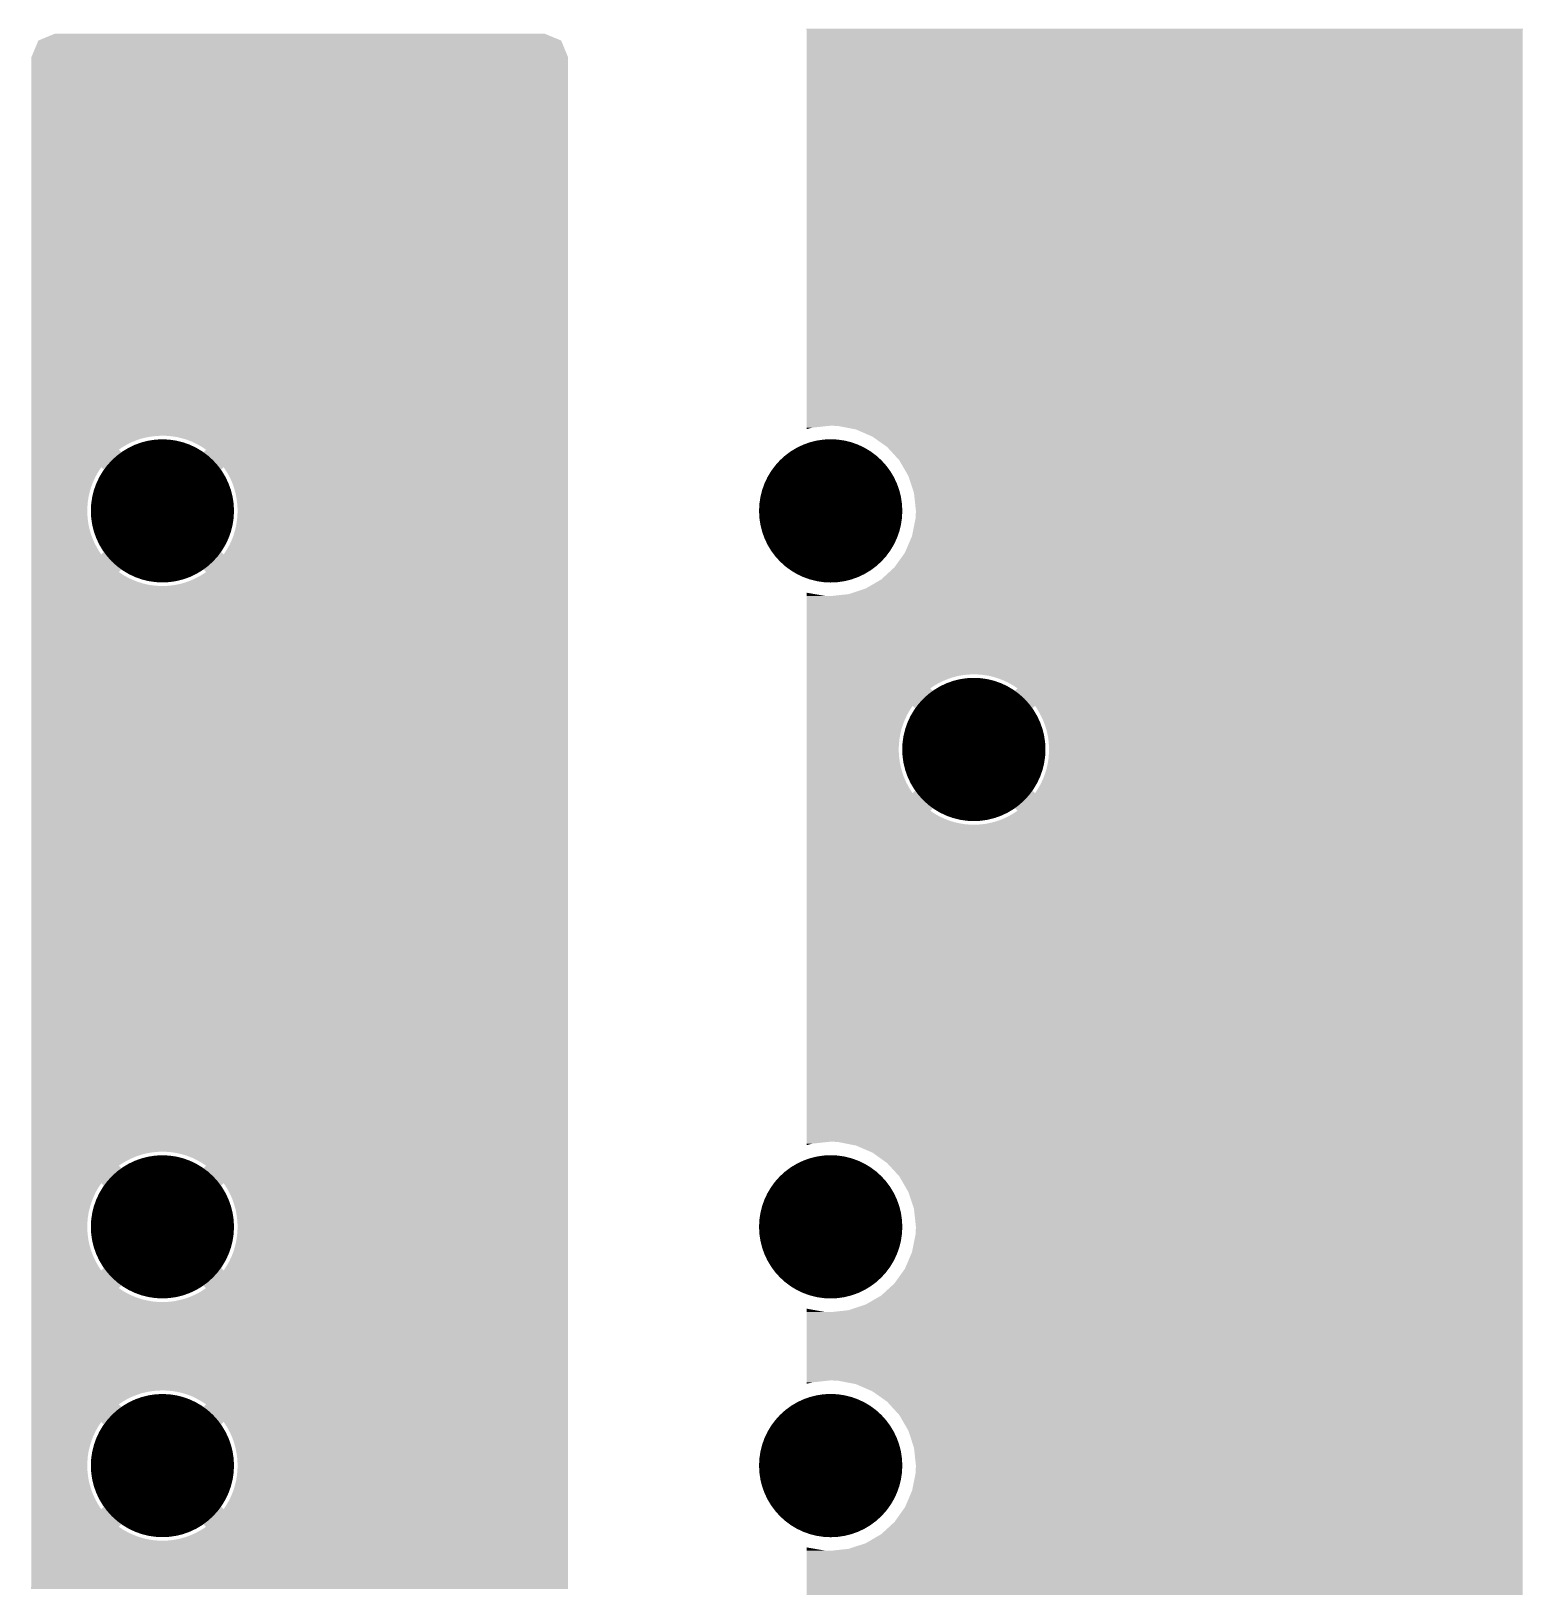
# Model space of a CAD drawing. Extents: x 295 to 953, y 10 to 290.
# Drawn here: x 602.51 to 615.61, y 183.2 to 196.86 of the extents above; entities that cross this region are included whole.
import ezdxf

# ---------------------------------------------------------------- set-up
doc = ezdxf.new("R2010")
doc.units = 0
doc.header["$LTSCALE"] = 5
doc.header["$MEASUREMENT"] = 0
doc.layers.get('0').update_dxf_attribs({"linetype": 'CONTINUOUS', "lineweight": 25})

msp = doc.modelspace()

# ---------------------------------------------------------------- linework, layer by layer
at = {"const_width": 0.629}
for points in [[(603.346, 192.65, 1), (603.974, 192.65, 1)], [(609.213, 192.65, 1), (609.842, 192.65, 1)], [(610.47, 190.555, 1), (611.099, 190.555, 1)], [(603.346, 186.364, 1), (603.974, 186.364, 1)], [(609.213, 186.364, 1), (609.842, 186.364, 1)], [(603.346, 184.268, 1), (603.974, 184.268, 1)], [(609.213, 184.268, 1), (609.842, 184.268, 1)]]:
    msp.add_lwpolyline(points, format="xyb", close=True, dxfattribs=at)
for points in [[(602.57, 196.779), (602.719, 196.841), (607.162, 196.779), (607.012, 196.841)], [(609.318, 196.841), (609.314, 196.883), (615.604, 196.841), (615.605, 196.883)], [(609.318, 193.398), (609.318, 196.841), (615.604, 193.398), (615.604, 196.841)], [(602.509, 196.632), (602.57, 196.778), (607.222, 196.632), (607.162, 196.778)], [(602.57, 196.778), (602.57, 196.779), (607.162, 196.778), (607.162, 196.779)], [(602.508, 196.63), (602.509, 196.632), (607.222, 196.63), (607.222, 196.632)], [(602.508, 193.31), (602.508, 196.63), (607.222, 193.31), (607.222, 196.63)], [(602.508, 193.308), (602.508, 193.31), (603.613, 193.308), (603.66, 193.31)], [(602.508, 193.303), (602.508, 193.308), (603.566, 193.303), (603.613, 193.308)], [(602.508, 193.295), (602.508, 193.303), (603.52, 193.295), (603.566, 193.303)], [(602.508, 193.284), (602.508, 193.295), (603.474, 193.284), (603.52, 193.295)], [(602.508, 193.269), (602.508, 193.284), (603.43, 193.269), (603.474, 193.284)], [(603.693, 193.309), (603.66, 193.31), (607.222, 193.309), (607.222, 193.31)], [(603.74, 193.305), (603.693, 193.309), (607.222, 193.305), (607.222, 193.309)], [(603.786, 193.298), (603.74, 193.305), (607.222, 193.298), (607.222, 193.305)], [(603.832, 193.287), (603.786, 193.298), (607.222, 193.287), (607.222, 193.298)], [(603.877, 193.274), (603.832, 193.287), (607.222, 193.274), (607.222, 193.287)], [(609.318, 193.381), (609.318, 193.398), (609.37, 193.381), (609.528, 193.398)], [(609.318, 193.369), (609.318, 193.381), (609.32, 193.369), (609.37, 193.381)], [(609.318, 193.368), (609.318, 193.369), (609.318, 193.368), (609.32, 193.369)], [(609.593, 193.395), (609.528, 193.398), (615.604, 193.395), (615.604, 193.398)], [(609.749, 193.365), (609.593, 193.395), (615.604, 193.365), (615.604, 193.395)], [(609.894, 193.302), (609.749, 193.365), (615.604, 193.302), (615.604, 193.365)], [(610.023, 193.211), (609.894, 193.302), (615.604, 193.211), (615.604, 193.302)], [(602.508, 193.251), (602.508, 193.269), (603.386, 193.251), (603.43, 193.269)], [(602.508, 193.23), (602.508, 193.251), (603.344, 193.23), (603.386, 193.251)], [(602.508, 193.206), (602.508, 193.23), (603.304, 193.206), (603.344, 193.23)], [(602.508, 193.187), (602.508, 193.206), (603.277, 193.187), (603.304, 193.206)], [(602.508, 193.068), (602.508, 193.187), (603.396, 193.068), (603.277, 193.187)], [(603.587, 193.139), (603.619, 193.143), (603.735, 193.139), (603.699, 193.143)], [(603.619, 193.143), (603.631, 193.143), (603.699, 193.143), (603.694, 193.143)], [(603.631, 193.143), (603.66, 193.145), (603.694, 193.143), (603.66, 193.145)], [(603.921, 193.257), (603.877, 193.274), (607.222, 193.257), (607.222, 193.274)], [(603.963, 193.236), (603.921, 193.257), (607.222, 193.236), (607.222, 193.257)], [(603.924, 193.068), (604.043, 193.187), (607.222, 193.068), (607.222, 193.187)], [(604.004, 193.213), (603.963, 193.236), (607.222, 193.213), (607.222, 193.236)], [(604.043, 193.187), (604.004, 193.213), (607.222, 193.187), (607.222, 193.213)], [(610.13, 193.094), (610.023, 193.211), (615.604, 193.094), (615.604, 193.211)], [(602.508, 193.033), (602.508, 193.068), (607.222, 193.033), (607.222, 193.068)], [(602.508, 192.994), (602.508, 193.033), (603.097, 192.994), (603.123, 193.033)], [(603.242, 192.914), (603.123, 193.033), (604.078, 192.914), (604.198, 193.033)], [(603.396, 193.068), (603.426, 193.085), (603.924, 193.068), (603.894, 193.085)], [(603.426, 193.085), (603.432, 193.089), (603.894, 193.085), (603.889, 193.089)], [(603.432, 193.089), (603.462, 193.103), (603.889, 193.089), (603.858, 193.103)], [(603.462, 193.103), (603.469, 193.106), (603.858, 193.103), (603.852, 193.106)], [(603.469, 193.106), (603.5, 193.118), (603.852, 193.106), (603.819, 193.118)], [(603.5, 193.118), (603.507, 193.12), (603.819, 193.118), (603.814, 193.12)], [(603.507, 193.12), (603.539, 193.13), (603.814, 193.12), (603.78, 193.13)], [(603.539, 193.13), (603.547, 193.131), (603.78, 193.13), (603.775, 193.131)], [(603.547, 193.131), (603.579, 193.138), (603.775, 193.131), (603.74, 193.138)], [(603.579, 193.138), (603.587, 193.139), (603.74, 193.138), (603.735, 193.139)], [(604.208, 193.018), (604.198, 193.033), (607.222, 193.018), (607.222, 193.033)], [(604.233, 192.979), (604.208, 193.018), (607.222, 192.979), (607.222, 193.018)], [(610.209, 192.958), (610.13, 193.094), (615.604, 192.958), (615.604, 193.094)], [(602.508, 192.953), (602.508, 192.994), (603.074, 192.953), (603.097, 192.994)], [(602.508, 192.911), (602.508, 192.953), (603.054, 192.911), (603.074, 192.953)], [(602.508, 192.867), (602.508, 192.911), (603.037, 192.867), (603.054, 192.911)], [(603.21, 192.854), (603.222, 192.879), (604.111, 192.854), (604.098, 192.879)], [(603.222, 192.879), (603.228, 192.89), (604.098, 192.879), (604.092, 192.89)], [(603.228, 192.89), (603.242, 192.914), (604.092, 192.89), (604.078, 192.914)], [(604.255, 192.937), (604.233, 192.979), (607.222, 192.937), (607.222, 192.979)], [(604.274, 192.894), (604.255, 192.937), (607.222, 192.894), (607.222, 192.937)], [(604.289, 192.85), (604.274, 192.894), (607.222, 192.85), (607.222, 192.894)], [(610.259, 192.807), (610.209, 192.958), (615.604, 192.807), (615.604, 192.958)], [(602.508, 192.822), (602.508, 192.867), (603.023, 192.822), (603.037, 192.867)], [(602.508, 192.776), (602.508, 192.822), (603.012, 192.776), (603.023, 192.822)], [(602.508, 192.73), (602.508, 192.776), (603.005, 192.73), (603.012, 192.776)], [(603.171, 192.725), (603.174, 192.738), (604.149, 192.725), (604.147, 192.738)], [(603.174, 192.738), (603.179, 192.765), (604.147, 192.738), (604.141, 192.765)], [(603.179, 192.765), (603.183, 192.777), (604.141, 192.765), (604.138, 192.777)], [(603.183, 192.777), (603.19, 192.804), (604.138, 192.777), (604.13, 192.804)], [(603.19, 192.804), (603.195, 192.816), (604.13, 192.804), (604.126, 192.816)], [(603.195, 192.816), (603.204, 192.842), (604.126, 192.816), (604.116, 192.842)], [(603.204, 192.842), (603.21, 192.854), (604.116, 192.842), (604.111, 192.854)], [(604.302, 192.804), (604.289, 192.85), (607.222, 192.804), (607.222, 192.85)], [(604.311, 192.758), (604.302, 192.804), (607.222, 192.758), (607.222, 192.804)], [(604.317, 192.711), (604.311, 192.758), (607.222, 192.711), (607.222, 192.758)], [(610.276, 192.65), (610.259, 192.807), (615.604, 192.65), (615.604, 192.807)], [(602.508, 192.683), (602.508, 192.73), (603.001, 192.683), (603.005, 192.73)], [(602.508, 192.636), (602.508, 192.683), (603, 192.636), (603.001, 192.683)], [(602.508, 192.589), (602.508, 192.636), (603.003, 192.589), (603, 192.636)], [(603.166, 192.657), (603.167, 192.684), (604.155, 192.657), (604.153, 192.684)], [(603.166, 192.644), (603.166, 192.657), (604.154, 192.644), (604.155, 192.657)], [(603.167, 192.616), (603.166, 192.644), (604.153, 192.616), (604.154, 192.644)], [(603.167, 192.684), (603.168, 192.697), (604.153, 192.684), (604.152, 192.697)], [(603.168, 192.603), (603.167, 192.616), (604.152, 192.603), (604.153, 192.616)], [(603.168, 192.697), (603.171, 192.725), (604.152, 192.697), (604.149, 192.725)], [(603.172, 192.575), (603.168, 192.603), (604.149, 192.575), (604.152, 192.603)], [(604.315, 192.571), (604.319, 192.618), (607.222, 192.571), (607.222, 192.618)], [(604.32, 192.665), (604.317, 192.711), (607.222, 192.665), (607.222, 192.711)], [(604.319, 192.618), (604.32, 192.665), (607.222, 192.618), (607.222, 192.665)], [(610.273, 192.584), (610.276, 192.65), (615.604, 192.584), (615.604, 192.65)], [(602.508, 192.542), (602.508, 192.589), (603.009, 192.542), (603.003, 192.589)], [(602.508, 192.496), (602.508, 192.542), (603.018, 192.496), (603.009, 192.542)], [(602.508, 192.451), (602.508, 192.496), (603.031, 192.451), (603.018, 192.496)], [(603.173, 192.563), (603.172, 192.575), (604.146, 192.563), (604.149, 192.575)], [(603.179, 192.535), (603.173, 192.563), (604.141, 192.535), (604.146, 192.563)], [(603.182, 192.523), (603.179, 192.535), (604.138, 192.523), (604.141, 192.535)], [(603.19, 192.496), (603.182, 192.523), (604.13, 192.496), (604.138, 192.523)], [(603.194, 192.484), (603.19, 192.496), (604.126, 192.484), (604.13, 192.496)], [(603.205, 192.458), (603.194, 192.484), (604.116, 192.458), (604.126, 192.484)], [(603.21, 192.446), (603.205, 192.458), (604.11, 192.446), (604.116, 192.458)], [(604.284, 192.433), (604.297, 192.478), (607.222, 192.433), (607.222, 192.478)], [(604.297, 192.478), (604.308, 192.524), (607.222, 192.478), (607.222, 192.524)], [(604.308, 192.524), (604.315, 192.571), (607.222, 192.524), (607.222, 192.571)], [(610.242, 192.429), (610.273, 192.584), (615.604, 192.429), (615.604, 192.584)], [(602.508, 192.406), (602.508, 192.451), (603.047, 192.406), (603.031, 192.451)], [(602.508, 192.363), (602.508, 192.406), (603.066, 192.363), (603.047, 192.406)], [(602.508, 192.322), (602.508, 192.363), (603.088, 192.322), (603.066, 192.363)], [(602.508, 192.282), (602.508, 192.322), (603.112, 192.282), (603.088, 192.322)], [(603.123, 192.267), (603.242, 192.386), (604.198, 192.267), (604.078, 192.386)], [(603.222, 192.421), (603.21, 192.446), (604.099, 192.421), (604.11, 192.446)], [(603.228, 192.41), (603.222, 192.421), (604.092, 192.41), (604.099, 192.421)], [(603.242, 192.386), (603.228, 192.41), (604.078, 192.386), (604.092, 192.41)], [(604.223, 192.306), (604.247, 192.347), (607.222, 192.306), (607.222, 192.347)], [(604.247, 192.347), (604.267, 192.39), (607.222, 192.347), (607.222, 192.39)], [(604.267, 192.39), (604.284, 192.433), (607.222, 192.39), (607.222, 192.433)], [(610.18, 192.284), (610.242, 192.429), (615.604, 192.284), (615.604, 192.429)], [(602.508, 192.267), (602.508, 192.282), (603.123, 192.267), (603.112, 192.282)], [(602.508, 192.232), (602.508, 192.267), (607.222, 192.232), (607.222, 192.267)], [(602.508, 192.113), (602.508, 192.232), (603.277, 192.113), (603.396, 192.232)], [(603.426, 192.215), (603.396, 192.232), (603.895, 192.215), (603.924, 192.232)], [(603.431, 192.212), (603.426, 192.215), (603.888, 192.212), (603.895, 192.215)], [(603.463, 192.197), (603.431, 192.212), (603.858, 192.197), (603.888, 192.212)], [(603.468, 192.194), (603.463, 192.197), (603.851, 192.194), (603.858, 192.197)], [(603.501, 192.182), (603.468, 192.194), (603.82, 192.182), (603.851, 192.194)], [(604.043, 192.113), (603.924, 192.232), (607.222, 192.113), (607.222, 192.232)], [(604.198, 192.267), (604.223, 192.306), (607.222, 192.267), (607.222, 192.306)], [(610.088, 192.155), (610.18, 192.284), (615.604, 192.155), (615.604, 192.284)], [(602.508, 192.087), (602.508, 192.113), (603.316, 192.087), (603.277, 192.113)], [(602.508, 192.064), (602.508, 192.087), (603.357, 192.064), (603.316, 192.087)], [(602.508, 192.044), (602.508, 192.064), (603.4, 192.044), (603.357, 192.064)], [(603.506, 192.18), (603.501, 192.182), (603.813, 192.18), (603.82, 192.182)], [(603.54, 192.171), (603.506, 192.18), (603.781, 192.171), (603.813, 192.18)], [(603.546, 192.169), (603.54, 192.171), (603.774, 192.169), (603.781, 192.171)], [(603.58, 192.162), (603.546, 192.169), (603.741, 192.162), (603.774, 192.169)], [(603.585, 192.161), (603.58, 192.162), (603.733, 192.161), (603.741, 192.162)], [(603.621, 192.157), (603.585, 192.161), (603.701, 192.157), (603.733, 192.161)], [(603.626, 192.157), (603.621, 192.157), (603.689, 192.157), (603.701, 192.157)], [(603.66, 192.156), (603.626, 192.157), (603.66, 192.156), (603.689, 192.157)], [(603.904, 192.037), (603.947, 192.056), (607.222, 192.037), (607.222, 192.056)], [(603.947, 192.056), (603.989, 192.078), (607.222, 192.056), (607.222, 192.078)], [(603.989, 192.078), (604.028, 192.102), (607.222, 192.078), (607.222, 192.102)], [(604.028, 192.102), (604.043, 192.113), (607.222, 192.102), (607.222, 192.113)], [(609.972, 192.048), (610.088, 192.155), (615.604, 192.048), (615.604, 192.155)], [(602.508, 192.027), (602.508, 192.044), (603.443, 192.027), (603.4, 192.044)], [(602.508, 192.013), (602.508, 192.027), (603.488, 192.013), (603.443, 192.027)], [(602.508, 192.002), (602.508, 192.013), (603.534, 192.002), (603.488, 192.013)], [(602.508, 191.995), (602.508, 192.002), (603.581, 191.995), (603.534, 192.002)], [(602.508, 191.991), (602.508, 191.995), (603.628, 191.991), (603.581, 191.995)], [(602.508, 191.99), (602.508, 191.991), (603.675, 191.99), (603.628, 191.991)], [(602.508, 187.024), (602.508, 191.99), (607.222, 187.024), (607.222, 191.99)], [(603.675, 191.99), (603.722, 191.993), (607.222, 191.99), (607.222, 191.993)], [(603.722, 191.993), (603.768, 191.999), (607.222, 191.993), (607.222, 191.999)], [(603.768, 191.999), (603.814, 192.008), (607.222, 191.999), (607.222, 192.008)], [(603.814, 192.008), (603.86, 192.021), (607.222, 192.008), (607.222, 192.021)], [(603.86, 192.021), (603.904, 192.037), (607.222, 192.021), (607.222, 192.037)], [(609.318, 191.931), (609.318, 191.932), (609.32, 191.931), (609.318, 191.932)], [(609.318, 191.904), (609.318, 191.931), (609.474, 191.904), (609.32, 191.931)], [(609.528, 191.902), (609.685, 191.919), (615.604, 191.902), (615.604, 191.919)], [(609.685, 191.919), (609.835, 191.968), (615.604, 191.919), (615.604, 191.968)], [(609.835, 191.968), (609.972, 192.048), (615.604, 191.968), (615.604, 192.048)], [(609.318, 191.902), (609.318, 191.904), (609.528, 191.902), (609.474, 191.904)], [(609.318, 191.215), (609.318, 191.902), (615.604, 191.215), (615.604, 191.902)], [(609.318, 191.213), (609.318, 191.215), (610.738, 191.213), (610.785, 191.215)], [(609.318, 191.208), (609.318, 191.213), (610.691, 191.208), (610.738, 191.213)], [(609.318, 191.2), (609.318, 191.208), (610.645, 191.2), (610.691, 191.208)], [(609.318, 191.188), (609.318, 191.2), (610.599, 191.188), (610.645, 191.2)], [(609.318, 191.173), (609.318, 191.188), (610.555, 191.173), (610.599, 191.188)], [(609.318, 191.155), (609.318, 191.173), (610.511, 191.155), (610.555, 191.173)], [(609.318, 191.134), (609.318, 191.155), (610.469, 191.134), (610.511, 191.155)], [(609.318, 191.11), (609.318, 191.134), (610.429, 191.11), (610.469, 191.134)], [(609.318, 191.092), (609.318, 191.11), (610.402, 191.092), (610.429, 191.11)], [(610.817, 191.214), (610.785, 191.215), (615.604, 191.214), (615.604, 191.215)], [(610.864, 191.21), (610.817, 191.214), (615.604, 191.21), (615.604, 191.214)], [(610.911, 191.203), (610.864, 191.21), (615.604, 191.203), (615.604, 191.21)], [(610.957, 191.192), (610.911, 191.203), (615.604, 191.192), (615.604, 191.203)], [(611.001, 191.178), (610.957, 191.192), (615.604, 191.178), (615.604, 191.192)], [(611.045, 191.161), (611.001, 191.178), (615.604, 191.161), (615.604, 191.178)], [(611.088, 191.141), (611.045, 191.161), (615.604, 191.141), (615.604, 191.161)], [(611.129, 191.118), (611.088, 191.141), (615.604, 191.118), (615.604, 191.141)], [(611.168, 191.092), (611.129, 191.118), (615.604, 191.092), (615.604, 191.118)], [(609.318, 190.973), (609.318, 191.092), (610.521, 190.973), (610.402, 191.092)], [(609.318, 190.938), (609.318, 190.973), (615.604, 190.938), (615.604, 190.973)], [(610.521, 190.973), (610.55, 190.99), (611.049, 190.973), (611.019, 190.99)], [(610.55, 190.99), (610.557, 190.993), (611.019, 190.99), (611.014, 190.993)], [(610.557, 190.993), (610.587, 191.008), (611.014, 190.993), (610.982, 191.008)], [(610.587, 191.008), (610.594, 191.01), (610.982, 191.008), (610.977, 191.01)], [(610.594, 191.01), (610.625, 191.023), (610.977, 191.01), (610.944, 191.023)], [(610.625, 191.023), (610.632, 191.025), (610.944, 191.023), (610.939, 191.025)], [(610.632, 191.025), (610.664, 191.034), (610.939, 191.025), (610.905, 191.034)], [(610.664, 191.034), (610.671, 191.036), (610.905, 191.034), (610.899, 191.036)], [(610.671, 191.036), (610.704, 191.042), (610.899, 191.036), (610.865, 191.042)], [(610.704, 191.042), (610.712, 191.043), (610.865, 191.042), (610.859, 191.043)], [(610.712, 191.043), (610.744, 191.047), (610.859, 191.043), (610.823, 191.047)], [(610.744, 191.047), (610.756, 191.048), (610.823, 191.047), (610.819, 191.048)], [(610.756, 191.048), (610.785, 191.049), (610.819, 191.048), (610.785, 191.049)], [(611.049, 190.973), (611.168, 191.092), (615.604, 190.973), (615.604, 191.092)], [(609.318, 190.899), (609.318, 190.938), (610.221, 190.899), (610.247, 190.938)], [(609.318, 190.858), (609.318, 190.899), (610.198, 190.858), (610.221, 190.899)], [(609.318, 190.815), (609.318, 190.858), (610.178, 190.815), (610.198, 190.858)], [(610.367, 190.819), (610.247, 190.938), (611.203, 190.819), (611.322, 190.938)], [(611.333, 190.923), (611.322, 190.938), (615.604, 190.923), (615.604, 190.938)], [(611.357, 190.883), (611.333, 190.923), (615.604, 190.883), (615.604, 190.923)], [(611.379, 190.841), (611.357, 190.883), (615.604, 190.841), (615.604, 190.883)], [(611.398, 190.798), (611.379, 190.841), (615.604, 190.798), (615.604, 190.841)], [(609.318, 190.771), (609.318, 190.815), (610.161, 190.771), (610.178, 190.815)], [(609.318, 190.726), (609.318, 190.771), (610.147, 190.726), (610.161, 190.771)], [(609.318, 190.681), (609.318, 190.726), (610.137, 190.681), (610.147, 190.726)], [(610.307, 190.682), (610.315, 190.708), (611.263, 190.682), (611.254, 190.708)], [(610.315, 190.708), (610.319, 190.721), (611.254, 190.708), (611.251, 190.721)], [(610.319, 190.721), (610.329, 190.746), (611.251, 190.721), (611.24, 190.746)], [(610.329, 190.746), (610.335, 190.758), (611.24, 190.746), (611.235, 190.758)], [(610.335, 190.758), (610.346, 190.783), (611.235, 190.758), (611.223, 190.783)], [(610.346, 190.783), (610.353, 190.795), (611.223, 190.783), (611.217, 190.795)], [(610.353, 190.795), (610.367, 190.819), (611.217, 190.795), (611.203, 190.819)], [(611.414, 190.754), (611.398, 190.798), (615.604, 190.754), (615.604, 190.798)], [(611.427, 190.709), (611.414, 190.754), (615.604, 190.709), (615.604, 190.754)], [(611.436, 190.663), (611.427, 190.709), (615.604, 190.663), (615.604, 190.709)], [(609.318, 190.634), (609.318, 190.681), (610.13, 190.634), (610.137, 190.681)], [(609.318, 190.587), (609.318, 190.634), (610.126, 190.587), (610.13, 190.634)], [(609.318, 190.54), (609.318, 190.587), (610.125, 190.54), (610.126, 190.587)], [(610.29, 190.548), (610.291, 190.561), (611.279, 190.548), (611.279, 190.561)], [(610.292, 190.52), (610.29, 190.548), (611.278, 190.52), (611.279, 190.548)], [(610.291, 190.589), (610.293, 190.602), (611.278, 190.589), (611.277, 190.602)], [(610.291, 190.561), (610.291, 190.589), (611.279, 190.561), (611.278, 190.589)], [(610.293, 190.602), (610.296, 190.629), (611.277, 190.602), (611.273, 190.629)], [(610.296, 190.629), (610.298, 190.642), (611.273, 190.629), (611.272, 190.642)], [(610.298, 190.642), (610.304, 190.669), (611.272, 190.642), (611.266, 190.669)], [(610.304, 190.669), (610.307, 190.682), (611.266, 190.669), (611.263, 190.682)], [(611.442, 190.616), (611.436, 190.663), (615.604, 190.616), (615.604, 190.663)], [(611.445, 190.569), (611.442, 190.616), (615.604, 190.569), (615.604, 190.616)], [(611.444, 190.522), (611.445, 190.569), (615.604, 190.522), (615.604, 190.569)], [(609.318, 190.493), (609.318, 190.54), (610.128, 190.493), (610.125, 190.54)], [(609.318, 190.447), (609.318, 190.493), (610.134, 190.447), (610.128, 190.493)], [(609.318, 190.4), (609.318, 190.447), (610.143, 190.4), (610.134, 190.447)], [(610.293, 190.507), (610.292, 190.52), (611.277, 190.507), (611.278, 190.52)], [(610.296, 190.48), (610.293, 190.507), (611.274, 190.48), (611.277, 190.507)], [(610.298, 190.467), (610.296, 190.48), (611.271, 190.467), (611.274, 190.48)], [(610.304, 190.44), (610.298, 190.467), (611.266, 190.44), (611.271, 190.467)], [(610.307, 190.427), (610.304, 190.44), (611.262, 190.427), (611.266, 190.44)], [(610.315, 190.401), (610.307, 190.427), (611.255, 190.401), (611.262, 190.427)], [(611.422, 190.383), (611.433, 190.429), (615.604, 190.383), (615.604, 190.429)], [(611.433, 190.429), (611.44, 190.475), (615.604, 190.429), (615.604, 190.475)], [(611.44, 190.475), (611.444, 190.522), (615.604, 190.475), (615.604, 190.522)], [(609.318, 190.355), (609.318, 190.4), (610.156, 190.355), (610.143, 190.4)], [(609.318, 190.311), (609.318, 190.355), (610.171, 190.311), (610.156, 190.355)], [(609.318, 190.268), (609.318, 190.311), (610.19, 190.268), (610.171, 190.311)], [(610.247, 190.171), (610.367, 190.29), (611.322, 190.171), (611.203, 190.29)], [(610.319, 190.388), (610.315, 190.401), (611.25, 190.388), (611.255, 190.401)], [(610.329, 190.363), (610.319, 190.388), (611.241, 190.363), (611.25, 190.388)], [(610.334, 190.351), (610.329, 190.363), (611.235, 190.351), (611.241, 190.363)], [(610.347, 190.326), (610.334, 190.351), (611.223, 190.326), (611.235, 190.351)], [(610.353, 190.314), (610.347, 190.326), (611.217, 190.314), (611.223, 190.326)], [(610.367, 190.291), (610.353, 190.314), (611.203, 190.291), (611.217, 190.314)], [(610.367, 190.29), (610.367, 190.291), (611.203, 190.29), (611.203, 190.291)], [(611.371, 190.252), (611.391, 190.294), (615.604, 190.252), (615.604, 190.294)], [(611.391, 190.294), (611.408, 190.338), (615.604, 190.294), (615.604, 190.338)], [(611.408, 190.338), (611.422, 190.383), (615.604, 190.338), (615.604, 190.383)], [(609.318, 190.226), (609.318, 190.268), (610.212, 190.226), (610.19, 190.268)], [(609.318, 190.186), (609.318, 190.226), (610.237, 190.186), (610.212, 190.226)], [(609.318, 190.171), (609.318, 190.186), (610.247, 190.171), (610.237, 190.186)], [(609.318, 190.136), (609.318, 190.171), (615.604, 190.136), (615.604, 190.171)], [(609.318, 190.017), (609.318, 190.136), (610.402, 190.017), (610.521, 190.136)], [(610.551, 190.119), (610.521, 190.136), (611.019, 190.119), (611.049, 190.136)], [(611.168, 190.017), (611.049, 190.136), (615.604, 190.017), (615.604, 190.136)], [(611.322, 190.171), (611.348, 190.211), (615.604, 190.171), (615.604, 190.211)], [(611.348, 190.211), (611.371, 190.252), (615.604, 190.211), (615.604, 190.252)], [(609.318, 189.991), (609.318, 190.017), (610.441, 189.991), (610.402, 190.017)], [(610.556, 190.116), (610.551, 190.119), (611.013, 190.116), (611.019, 190.119)], [(610.587, 190.101), (610.556, 190.116), (610.983, 190.101), (611.013, 190.116)], [(610.593, 190.099), (610.587, 190.101), (610.976, 190.099), (610.983, 190.101)], [(610.625, 190.087), (610.593, 190.099), (610.945, 190.087), (610.976, 190.099)], [(610.631, 190.085), (610.625, 190.087), (610.938, 190.085), (610.945, 190.087)], [(610.665, 190.075), (610.631, 190.085), (610.906, 190.075), (610.938, 190.085)], [(610.67, 190.074), (610.665, 190.075), (610.898, 190.074), (610.906, 190.075)], [(610.705, 190.067), (610.67, 190.074), (610.866, 190.067), (610.898, 190.074)], [(610.71, 190.066), (610.705, 190.067), (610.858, 190.066), (610.866, 190.067)], [(610.746, 190.062), (610.71, 190.066), (610.826, 190.062), (610.858, 190.066)], [(610.751, 190.061), (610.746, 190.062), (610.814, 190.061), (610.826, 190.062)], [(610.785, 190.06), (610.751, 190.061), (610.785, 190.06), (610.814, 190.061)], [(611.113, 189.982), (611.153, 190.007), (615.604, 189.982), (615.604, 190.007)], [(611.153, 190.007), (611.168, 190.017), (615.604, 190.007), (615.604, 190.017)], [(609.318, 189.968), (609.318, 189.991), (610.482, 189.968), (610.441, 189.991)], [(609.318, 189.948), (609.318, 189.968), (610.524, 189.948), (610.482, 189.968)], [(609.318, 189.931), (609.318, 189.948), (610.568, 189.931), (610.524, 189.948)], [(609.318, 189.917), (609.318, 189.931), (610.613, 189.917), (610.568, 189.931)], [(609.318, 189.907), (609.318, 189.917), (610.659, 189.907), (610.613, 189.917)], [(609.318, 189.899), (609.318, 189.907), (610.705, 189.899), (610.659, 189.907)], [(609.318, 189.895), (609.318, 189.899), (610.752, 189.895), (610.705, 189.899)], [(609.318, 187.112), (609.318, 189.895), (615.604, 187.112), (615.604, 189.895)], [(609.318, 189.895), (609.318, 189.895), (610.799, 189.895), (610.752, 189.895)], [(610.799, 189.895), (610.846, 189.897), (615.604, 189.895), (615.604, 189.897)], [(610.846, 189.897), (610.893, 189.903), (615.604, 189.897), (615.604, 189.903)], [(610.893, 189.903), (610.939, 189.913), (615.604, 189.903), (615.604, 189.913)], [(610.939, 189.913), (610.984, 189.925), (615.604, 189.913), (615.604, 189.925)], [(610.984, 189.925), (611.029, 189.941), (615.604, 189.925), (615.604, 189.941)], [(611.029, 189.941), (611.072, 189.96), (615.604, 189.941), (615.604, 189.96)], [(611.072, 189.96), (611.113, 189.982), (615.604, 189.96), (615.604, 189.982)], [(602.508, 187.022), (602.508, 187.024), (603.613, 187.022), (603.66, 187.024)], [(602.508, 187.017), (602.508, 187.022), (603.566, 187.017), (603.613, 187.022)], [(602.508, 187.009), (602.508, 187.017), (603.52, 187.009), (603.566, 187.017)], [(602.508, 186.997), (602.508, 187.009), (603.474, 186.997), (603.52, 187.009)], [(602.508, 186.982), (602.508, 186.997), (603.43, 186.982), (603.474, 186.997)], [(603.693, 187.023), (603.66, 187.024), (607.222, 187.023), (607.222, 187.024)], [(603.74, 187.019), (603.693, 187.023), (607.222, 187.019), (607.222, 187.023)], [(603.786, 187.012), (603.74, 187.019), (607.222, 187.012), (607.222, 187.019)], [(603.832, 187.001), (603.786, 187.012), (607.222, 187.001), (607.222, 187.012)], [(603.877, 186.987), (603.832, 187.001), (607.222, 186.987), (607.222, 187.001)], [(609.318, 187.095), (609.318, 187.112), (609.37, 187.095), (609.528, 187.112)], [(609.318, 187.082), (609.318, 187.095), (609.32, 187.082), (609.37, 187.095)], [(609.318, 187.082), (609.318, 187.082), (609.318, 187.082), (609.32, 187.082)], [(609.593, 187.109), (609.528, 187.112), (615.604, 187.109), (615.604, 187.112)], [(609.749, 187.078), (609.593, 187.109), (615.604, 187.078), (615.604, 187.109)], [(609.894, 187.016), (609.749, 187.078), (615.604, 187.016), (615.604, 187.078)], [(610.023, 186.924), (609.894, 187.016), (615.604, 186.924), (615.604, 187.016)], [(602.508, 186.964), (602.508, 186.982), (603.386, 186.964), (603.43, 186.982)], [(602.508, 186.943), (602.508, 186.964), (603.344, 186.943), (603.386, 186.964)], [(602.508, 186.919), (602.508, 186.943), (603.304, 186.919), (603.344, 186.943)], [(602.508, 186.901), (602.508, 186.919), (603.277, 186.901), (603.304, 186.919)], [(602.508, 186.782), (602.508, 186.901), (603.396, 186.782), (603.277, 186.901)], [(603.631, 186.857), (603.66, 186.858), (603.694, 186.857), (603.66, 186.858)], [(603.921, 186.97), (603.877, 186.987), (607.222, 186.97), (607.222, 186.987)], [(603.963, 186.95), (603.921, 186.97), (607.222, 186.95), (607.222, 186.97)], [(603.924, 186.782), (604.043, 186.901), (607.222, 186.782), (607.222, 186.901)], [(604.004, 186.927), (603.963, 186.95), (607.222, 186.927), (607.222, 186.95)], [(604.043, 186.901), (604.004, 186.927), (607.222, 186.901), (607.222, 186.927)], [(610.13, 186.808), (610.023, 186.924), (615.604, 186.808), (615.604, 186.924)], [(602.508, 186.747), (602.508, 186.782), (607.222, 186.747), (607.222, 186.782)], [(602.508, 186.708), (602.508, 186.747), (603.097, 186.708), (603.123, 186.747)], [(603.242, 186.628), (603.123, 186.747), (604.078, 186.628), (604.198, 186.747)], [(603.396, 186.782), (603.426, 186.799), (603.924, 186.782), (603.894, 186.799)], [(603.426, 186.799), (603.432, 186.802), (603.894, 186.799), (603.889, 186.802)], [(603.432, 186.802), (603.462, 186.817), (603.889, 186.802), (603.858, 186.817)], [(603.462, 186.817), (603.469, 186.819), (603.858, 186.817), (603.852, 186.819)], [(603.469, 186.819), (603.5, 186.832), (603.852, 186.819), (603.819, 186.832)], [(603.5, 186.832), (603.507, 186.834), (603.819, 186.832), (603.814, 186.834)], [(603.507, 186.834), (603.539, 186.843), (603.814, 186.834), (603.78, 186.843)], [(603.539, 186.843), (603.547, 186.845), (603.78, 186.843), (603.775, 186.845)], [(603.547, 186.845), (603.579, 186.851), (603.775, 186.845), (603.74, 186.851)], [(603.579, 186.851), (603.587, 186.852), (603.74, 186.851), (603.735, 186.852)], [(603.587, 186.852), (603.619, 186.856), (603.735, 186.852), (603.699, 186.856)], [(603.619, 186.856), (603.631, 186.857), (603.699, 186.856), (603.694, 186.857)], [(604.208, 186.732), (604.198, 186.747), (607.222, 186.732), (607.222, 186.747)], [(604.233, 186.692), (604.208, 186.732), (607.222, 186.692), (607.222, 186.732)], [(610.209, 186.671), (610.13, 186.808), (615.604, 186.671), (615.604, 186.808)], [(602.508, 186.667), (602.508, 186.708), (603.074, 186.667), (603.097, 186.708)], [(602.508, 186.624), (602.508, 186.667), (603.054, 186.624), (603.074, 186.667)], [(602.508, 186.58), (602.508, 186.624), (603.037, 186.58), (603.054, 186.624)], [(603.21, 186.567), (603.222, 186.592), (604.111, 186.567), (604.098, 186.592)], [(603.222, 186.592), (603.228, 186.604), (604.098, 186.592), (604.092, 186.604)], [(603.228, 186.604), (603.242, 186.628), (604.092, 186.604), (604.078, 186.628)], [(604.255, 186.65), (604.233, 186.692), (607.222, 186.65), (607.222, 186.692)], [(604.274, 186.607), (604.255, 186.65), (607.222, 186.607), (607.222, 186.65)], [(604.289, 186.563), (604.274, 186.607), (607.222, 186.563), (607.222, 186.607)], [(610.259, 186.521), (610.209, 186.671), (615.604, 186.521), (615.604, 186.671)], [(602.508, 186.535), (602.508, 186.58), (603.023, 186.535), (603.037, 186.58)], [(602.508, 186.49), (602.508, 186.535), (603.012, 186.49), (603.023, 186.535)], [(602.508, 186.443), (602.508, 186.49), (603.005, 186.443), (603.012, 186.49)], [(603.171, 186.438), (603.174, 186.451), (604.149, 186.438), (604.147, 186.451)], [(603.174, 186.451), (603.179, 186.478), (604.147, 186.451), (604.141, 186.478)], [(603.179, 186.478), (603.183, 186.491), (604.141, 186.478), (604.138, 186.491)], [(603.183, 186.491), (603.19, 186.517), (604.138, 186.491), (604.13, 186.517)], [(603.19, 186.517), (603.195, 186.53), (604.13, 186.517), (604.126, 186.53)], [(603.195, 186.53), (603.204, 186.555), (604.126, 186.53), (604.116, 186.555)], [(603.204, 186.555), (603.21, 186.567), (604.116, 186.555), (604.111, 186.567)], [(604.302, 186.518), (604.289, 186.563), (607.222, 186.518), (607.222, 186.563)], [(604.311, 186.472), (604.302, 186.518), (607.222, 186.472), (607.222, 186.518)], [(604.317, 186.425), (604.311, 186.472), (607.222, 186.425), (607.222, 186.472)], [(610.276, 186.364), (610.259, 186.521), (615.604, 186.364), (615.604, 186.521)], [(602.508, 186.396), (602.508, 186.443), (603.001, 186.396), (603.005, 186.443)], [(602.508, 186.349), (602.508, 186.396), (603, 186.349), (603.001, 186.396)], [(602.508, 186.302), (602.508, 186.349), (603.003, 186.302), (603, 186.349)], [(603.166, 186.37), (603.167, 186.398), (604.155, 186.37), (604.153, 186.398)], [(603.166, 186.357), (603.166, 186.37), (604.154, 186.357), (604.155, 186.37)], [(603.167, 186.329), (603.166, 186.357), (604.153, 186.329), (604.154, 186.357)], [(603.167, 186.398), (603.168, 186.411), (604.153, 186.398), (604.152, 186.411)], [(603.168, 186.316), (603.167, 186.329), (604.152, 186.316), (604.153, 186.329)], [(603.168, 186.411), (603.171, 186.438), (604.152, 186.411), (604.149, 186.438)], [(603.172, 186.289), (603.168, 186.316), (604.149, 186.289), (604.152, 186.316)], [(604.315, 186.284), (604.319, 186.331), (607.222, 186.284), (607.222, 186.331)], [(604.32, 186.378), (604.317, 186.425), (607.222, 186.378), (607.222, 186.425)], [(604.319, 186.331), (604.32, 186.378), (607.222, 186.331), (607.222, 186.378)], [(610.273, 186.298), (610.276, 186.364), (615.604, 186.298), (615.604, 186.364)], [(602.508, 186.256), (602.508, 186.302), (603.009, 186.256), (603.003, 186.302)], [(602.508, 186.209), (602.508, 186.256), (603.018, 186.209), (603.009, 186.256)], [(602.508, 186.164), (602.508, 186.209), (603.031, 186.164), (603.018, 186.209)], [(603.173, 186.276), (603.172, 186.289), (604.146, 186.276), (604.149, 186.289)], [(603.179, 186.249), (603.173, 186.276), (604.141, 186.249), (604.146, 186.276)], [(603.182, 186.236), (603.179, 186.249), (604.138, 186.236), (604.141, 186.249)], [(603.19, 186.21), (603.182, 186.236), (604.13, 186.21), (604.138, 186.236)], [(603.194, 186.197), (603.19, 186.21), (604.126, 186.197), (604.13, 186.21)], [(603.205, 186.172), (603.194, 186.197), (604.116, 186.172), (604.126, 186.197)], [(604.284, 186.147), (604.297, 186.192), (607.222, 186.147), (607.222, 186.192)], [(604.297, 186.192), (604.308, 186.238), (607.222, 186.192), (607.222, 186.238)], [(604.308, 186.238), (604.315, 186.284), (607.222, 186.238), (607.222, 186.284)], [(610.242, 186.143), (610.273, 186.298), (615.604, 186.143), (615.604, 186.298)], [(602.508, 186.12), (602.508, 186.164), (603.047, 186.12), (603.031, 186.164)], [(602.508, 186.077), (602.508, 186.12), (603.066, 186.077), (603.047, 186.12)], [(602.508, 186.035), (602.508, 186.077), (603.088, 186.035), (603.066, 186.077)], [(603.123, 185.98), (603.242, 186.099), (604.198, 185.98), (604.078, 186.099)], [(603.21, 186.16), (603.205, 186.172), (604.11, 186.16), (604.116, 186.172)], [(603.222, 186.135), (603.21, 186.16), (604.099, 186.135), (604.11, 186.16)], [(603.228, 186.123), (603.222, 186.135), (604.092, 186.123), (604.099, 186.135)], [(603.242, 186.1), (603.228, 186.123), (604.078, 186.1), (604.092, 186.123)], [(603.242, 186.099), (603.242, 186.1), (604.078, 186.099), (604.078, 186.1)], [(604.223, 186.02), (604.247, 186.061), (607.222, 186.02), (607.222, 186.061)], [(604.247, 186.061), (604.267, 186.103), (607.222, 186.061), (607.222, 186.103)], [(604.267, 186.103), (604.284, 186.147), (607.222, 186.103), (607.222, 186.147)], [(610.18, 185.997), (610.242, 186.143), (615.604, 185.997), (615.604, 186.143)], [(602.508, 185.995), (602.508, 186.035), (603.112, 185.995), (603.088, 186.035)], [(602.508, 185.98), (602.508, 185.995), (603.123, 185.98), (603.112, 185.995)], [(602.508, 185.945), (602.508, 185.98), (607.222, 185.945), (607.222, 185.98)], [(602.508, 185.826), (602.508, 185.945), (603.277, 185.826), (603.396, 185.945)], [(603.426, 185.928), (603.396, 185.945), (603.895, 185.928), (603.924, 185.945)], [(603.431, 185.925), (603.426, 185.928), (603.888, 185.925), (603.895, 185.928)], [(603.463, 185.91), (603.431, 185.925), (603.858, 185.91), (603.888, 185.925)], [(603.468, 185.908), (603.463, 185.91), (603.851, 185.908), (603.858, 185.91)], [(603.501, 185.896), (603.468, 185.908), (603.82, 185.896), (603.851, 185.908)], [(604.043, 185.826), (603.924, 185.945), (607.222, 185.826), (607.222, 185.945)], [(604.198, 185.98), (604.223, 186.02), (607.222, 185.98), (607.222, 186.02)], [(610.088, 185.868), (610.18, 185.997), (615.604, 185.868), (615.604, 185.997)], [(602.508, 185.8), (602.508, 185.826), (603.316, 185.8), (603.277, 185.826)], [(602.508, 185.777), (602.508, 185.8), (603.357, 185.777), (603.316, 185.8)], [(602.508, 185.757), (602.508, 185.777), (603.4, 185.757), (603.357, 185.777)], [(603.506, 185.894), (603.501, 185.896), (603.813, 185.894), (603.82, 185.896)], [(603.54, 185.884), (603.506, 185.894), (603.781, 185.884), (603.813, 185.894)], [(603.546, 185.883), (603.54, 185.884), (603.774, 185.883), (603.781, 185.884)], [(603.58, 185.876), (603.546, 185.883), (603.741, 185.876), (603.774, 185.883)], [(603.585, 185.875), (603.58, 185.876), (603.733, 185.875), (603.741, 185.876)], [(603.621, 185.871), (603.585, 185.875), (603.701, 185.871), (603.733, 185.875)], [(603.626, 185.87), (603.621, 185.871), (603.689, 185.87), (603.701, 185.871)], [(603.66, 185.869), (603.626, 185.87), (603.66, 185.869), (603.689, 185.87)], [(603.904, 185.75), (603.947, 185.769), (607.222, 185.75), (607.222, 185.769)], [(603.947, 185.769), (603.989, 185.791), (607.222, 185.769), (607.222, 185.791)], [(603.989, 185.791), (604.028, 185.816), (607.222, 185.791), (607.222, 185.816)], [(604.028, 185.816), (604.043, 185.826), (607.222, 185.816), (607.222, 185.826)], [(609.972, 185.761), (610.088, 185.868), (615.604, 185.761), (615.604, 185.868)], [(602.508, 185.74), (602.508, 185.757), (603.443, 185.74), (603.4, 185.757)], [(602.508, 185.726), (602.508, 185.74), (603.488, 185.726), (603.443, 185.74)], [(602.508, 185.716), (602.508, 185.726), (603.534, 185.716), (603.488, 185.726)], [(602.508, 185.708), (602.508, 185.716), (603.581, 185.708), (603.534, 185.716)], [(602.508, 185.704), (602.508, 185.708), (603.628, 185.704), (603.581, 185.708)], [(602.508, 184.928), (602.508, 185.704), (607.222, 184.928), (607.222, 185.704)], [(602.508, 185.704), (602.508, 185.704), (603.675, 185.704), (603.628, 185.704)], [(603.675, 185.704), (603.722, 185.706), (607.222, 185.704), (607.222, 185.706)], [(603.722, 185.706), (603.768, 185.712), (607.222, 185.706), (607.222, 185.712)], [(603.768, 185.712), (603.814, 185.722), (607.222, 185.712), (607.222, 185.722)], [(603.814, 185.722), (603.86, 185.734), (607.222, 185.722), (607.222, 185.734)], [(603.86, 185.734), (603.904, 185.75), (607.222, 185.734), (607.222, 185.75)], [(609.318, 185.617), (609.318, 185.645), (609.474, 185.617), (609.32, 185.645)], [(609.318, 185.645), (609.318, 185.645), (609.32, 185.645), (609.318, 185.645)], [(609.528, 185.615), (609.685, 185.632), (615.604, 185.615), (615.604, 185.632)], [(609.685, 185.632), (609.835, 185.682), (615.604, 185.632), (615.604, 185.682)], [(609.835, 185.682), (609.972, 185.761), (615.604, 185.682), (615.604, 185.761)], [(609.318, 185.615), (609.318, 185.617), (609.528, 185.615), (609.474, 185.617)], [(609.318, 185.016), (609.318, 185.615), (615.604, 185.016), (615.604, 185.615)], [(609.318, 184.999), (609.318, 185.016), (609.37, 184.999), (609.528, 185.016)], [(609.318, 184.987), (609.318, 184.999), (609.32, 184.987), (609.37, 184.999)], [(609.318, 184.986), (609.318, 184.987), (609.318, 184.986), (609.32, 184.987)], [(609.593, 185.013), (609.528, 185.016), (615.604, 185.013), (615.604, 185.016)], [(609.749, 184.983), (609.593, 185.013), (615.604, 184.983), (615.604, 185.013)], [(609.894, 184.92), (609.749, 184.983), (615.604, 184.92), (615.604, 184.983)], [(602.508, 184.926), (602.508, 184.928), (603.613, 184.926), (603.66, 184.928)], [(602.508, 184.921), (602.508, 184.926), (603.566, 184.921), (603.613, 184.926)], [(602.508, 184.913), (602.508, 184.921), (603.52, 184.913), (603.566, 184.921)], [(602.508, 184.902), (602.508, 184.913), (603.474, 184.902), (603.52, 184.913)], [(602.508, 184.887), (602.508, 184.902), (603.43, 184.887), (603.474, 184.902)], [(602.508, 184.869), (602.508, 184.887), (603.386, 184.869), (603.43, 184.887)], [(602.508, 184.848), (602.508, 184.869), (603.344, 184.848), (603.386, 184.869)], [(602.508, 184.824), (602.508, 184.848), (603.304, 184.824), (603.344, 184.848)], [(602.508, 184.805), (602.508, 184.824), (603.277, 184.805), (603.304, 184.824)], [(603.693, 184.927), (603.66, 184.928), (607.222, 184.927), (607.222, 184.928)], [(603.74, 184.923), (603.693, 184.927), (607.222, 184.923), (607.222, 184.927)], [(603.786, 184.916), (603.74, 184.923), (607.222, 184.916), (607.222, 184.923)], [(603.832, 184.905), (603.786, 184.916), (607.222, 184.905), (607.222, 184.916)], [(603.877, 184.892), (603.832, 184.905), (607.222, 184.892), (607.222, 184.905)], [(603.921, 184.875), (603.877, 184.892), (607.222, 184.875), (607.222, 184.892)], [(603.963, 184.854), (603.921, 184.875), (607.222, 184.854), (607.222, 184.875)], [(604.004, 184.831), (603.963, 184.854), (607.222, 184.831), (607.222, 184.854)], [(604.043, 184.805), (604.004, 184.831), (607.222, 184.805), (607.222, 184.831)], [(610.023, 184.829), (609.894, 184.92), (615.604, 184.829), (615.604, 184.92)], [(610.13, 184.712), (610.023, 184.829), (615.604, 184.712), (615.604, 184.829)], [(602.508, 184.686), (602.508, 184.805), (603.396, 184.686), (603.277, 184.805)], [(602.508, 184.651), (602.508, 184.686), (607.222, 184.651), (607.222, 184.686)], [(603.396, 184.686), (603.426, 184.703), (603.924, 184.686), (603.894, 184.703)], [(603.426, 184.703), (603.432, 184.707), (603.894, 184.703), (603.889, 184.707)], [(603.432, 184.707), (603.462, 184.721), (603.889, 184.707), (603.858, 184.721)], [(603.462, 184.721), (603.469, 184.724), (603.858, 184.721), (603.852, 184.724)], [(603.469, 184.724), (603.5, 184.736), (603.852, 184.724), (603.819, 184.736)], [(603.5, 184.736), (603.507, 184.738), (603.819, 184.736), (603.814, 184.738)], [(603.507, 184.738), (603.539, 184.748), (603.814, 184.738), (603.78, 184.748)], [(603.539, 184.748), (603.547, 184.749), (603.78, 184.748), (603.775, 184.749)], [(603.547, 184.749), (603.579, 184.756), (603.775, 184.749), (603.74, 184.756)], [(603.579, 184.756), (603.587, 184.757), (603.74, 184.756), (603.735, 184.757)], [(603.587, 184.757), (603.619, 184.761), (603.735, 184.757), (603.699, 184.761)], [(603.619, 184.761), (603.631, 184.761), (603.699, 184.761), (603.694, 184.761)], [(603.631, 184.761), (603.66, 184.763), (603.694, 184.761), (603.66, 184.763)], [(603.924, 184.686), (604.043, 184.805), (607.222, 184.686), (607.222, 184.805)], [(610.209, 184.576), (610.13, 184.712), (615.604, 184.576), (615.604, 184.712)], [(602.508, 184.612), (602.508, 184.651), (603.097, 184.612), (603.123, 184.651)], [(602.508, 184.571), (602.508, 184.612), (603.074, 184.571), (603.097, 184.612)], [(602.508, 184.529), (602.508, 184.571), (603.054, 184.529), (603.074, 184.571)], [(603.242, 184.532), (603.123, 184.651), (604.078, 184.532), (604.198, 184.651)], [(604.208, 184.636), (604.198, 184.651), (607.222, 184.636), (607.222, 184.651)], [(604.233, 184.597), (604.208, 184.636), (607.222, 184.597), (607.222, 184.636)], [(604.255, 184.555), (604.233, 184.597), (607.222, 184.555), (607.222, 184.597)], [(604.274, 184.512), (604.255, 184.555), (607.222, 184.512), (607.222, 184.555)], [(610.259, 184.425), (610.209, 184.576), (615.604, 184.425), (615.604, 184.576)], [(602.508, 184.485), (602.508, 184.529), (603.037, 184.485), (603.054, 184.529)], [(602.508, 184.44), (602.508, 184.485), (603.023, 184.44), (603.037, 184.485)], [(602.508, 184.394), (602.508, 184.44), (603.012, 184.394), (603.023, 184.44)], [(603.183, 184.395), (603.19, 184.422), (604.138, 184.395), (604.13, 184.422)], [(603.19, 184.422), (603.195, 184.434), (604.13, 184.422), (604.126, 184.434)], [(603.195, 184.434), (603.204, 184.46), (604.126, 184.434), (604.116, 184.46)], [(603.204, 184.46), (603.21, 184.472), (604.116, 184.46), (604.111, 184.472)], [(603.21, 184.472), (603.222, 184.497), (604.111, 184.472), (604.098, 184.497)], [(603.222, 184.497), (603.228, 184.508), (604.098, 184.497), (604.092, 184.508)], [(603.228, 184.508), (603.242, 184.532), (604.092, 184.508), (604.078, 184.532)], [(604.289, 184.468), (604.274, 184.512), (607.222, 184.468), (607.222, 184.512)], [(604.302, 184.422), (604.289, 184.468), (607.222, 184.422), (607.222, 184.468)], [(604.311, 184.376), (604.302, 184.422), (607.222, 184.376), (607.222, 184.422)], [(610.276, 184.268), (610.259, 184.425), (615.604, 184.268), (615.604, 184.425)], [(602.508, 184.348), (602.508, 184.394), (603.005, 184.348), (603.012, 184.394)], [(602.508, 184.301), (602.508, 184.348), (603.001, 184.301), (603.005, 184.348)], [(602.508, 184.254), (602.508, 184.301), (603, 184.254), (603.001, 184.301)], [(603.166, 184.275), (603.167, 184.302), (604.155, 184.275), (604.153, 184.302)], [(603.166, 184.262), (603.166, 184.275), (604.154, 184.262), (604.155, 184.275)], [(603.167, 184.302), (603.168, 184.315), (604.153, 184.302), (604.152, 184.315)], [(603.168, 184.315), (603.171, 184.343), (604.152, 184.315), (604.149, 184.343)], [(603.171, 184.343), (603.174, 184.356), (604.149, 184.343), (604.147, 184.356)], [(603.174, 184.356), (603.179, 184.383), (604.147, 184.356), (604.141, 184.383)], [(603.179, 184.383), (603.183, 184.395), (604.141, 184.383), (604.138, 184.395)], [(604.317, 184.329), (604.311, 184.376), (607.222, 184.329), (607.222, 184.376)], [(604.32, 184.283), (604.317, 184.329), (607.222, 184.283), (607.222, 184.329)], [(604.319, 184.236), (604.32, 184.283), (607.222, 184.236), (607.222, 184.283)], [(610.273, 184.202), (610.276, 184.268), (615.604, 184.202), (615.604, 184.268)], [(602.508, 184.207), (602.508, 184.254), (603.003, 184.207), (603, 184.254)], [(602.508, 184.16), (602.508, 184.207), (603.009, 184.16), (603.003, 184.207)], [(602.508, 184.114), (602.508, 184.16), (603.018, 184.114), (603.009, 184.16)], [(603.167, 184.234), (603.166, 184.262), (604.153, 184.234), (604.154, 184.262)], [(603.168, 184.221), (603.167, 184.234), (604.152, 184.221), (604.153, 184.234)], [(603.172, 184.193), (603.168, 184.221), (604.149, 184.193), (604.152, 184.221)], [(603.173, 184.181), (603.172, 184.193), (604.146, 184.181), (604.149, 184.193)], [(603.179, 184.153), (603.173, 184.181), (604.141, 184.153), (604.146, 184.181)], [(603.182, 184.141), (603.179, 184.153), (604.138, 184.141), (604.141, 184.153)], [(603.19, 184.114), (603.182, 184.141), (604.13, 184.114), (604.138, 184.141)], [(604.297, 184.096), (604.308, 184.142), (607.222, 184.096), (607.222, 184.142)], [(604.308, 184.142), (604.315, 184.189), (607.222, 184.142), (607.222, 184.189)], [(604.315, 184.189), (604.319, 184.236), (607.222, 184.189), (607.222, 184.236)], [(610.242, 184.047), (610.273, 184.202), (615.604, 184.047), (615.604, 184.202)], [(602.508, 184.069), (602.508, 184.114), (603.031, 184.069), (603.018, 184.114)], [(602.508, 184.024), (602.508, 184.069), (603.047, 184.024), (603.031, 184.069)], [(602.508, 183.981), (602.508, 184.024), (603.066, 183.981), (603.047, 184.024)], [(603.123, 183.885), (603.242, 184.004), (604.198, 183.885), (604.078, 184.004)], [(603.194, 184.102), (603.19, 184.114), (604.126, 184.102), (604.13, 184.114)], [(603.205, 184.076), (603.194, 184.102), (604.116, 184.076), (604.126, 184.102)], [(603.21, 184.064), (603.205, 184.076), (604.11, 184.064), (604.116, 184.076)], [(603.222, 184.039), (603.21, 184.064), (604.099, 184.039), (604.11, 184.064)], [(603.228, 184.028), (603.222, 184.039), (604.092, 184.028), (604.099, 184.039)], [(603.242, 184.004), (603.228, 184.028), (604.078, 184.004), (604.092, 184.028)], [(604.247, 183.965), (604.267, 184.008), (607.222, 183.965), (607.222, 184.008)], [(604.267, 184.008), (604.284, 184.051), (607.222, 184.008), (607.222, 184.051)], [(604.284, 184.051), (604.297, 184.096), (607.222, 184.051), (607.222, 184.096)], [(610.18, 183.902), (610.242, 184.047), (615.604, 183.902), (615.604, 184.047)], [(602.508, 183.94), (602.508, 183.981), (603.088, 183.94), (603.066, 183.981)], [(602.508, 183.9), (602.508, 183.94), (603.112, 183.9), (603.088, 183.94)], [(602.508, 183.885), (602.508, 183.9), (603.123, 183.885), (603.112, 183.9)], [(602.508, 183.85), (602.508, 183.885), (607.222, 183.85), (607.222, 183.885)], [(604.198, 183.885), (604.223, 183.924), (607.222, 183.885), (607.222, 183.924)], [(604.223, 183.924), (604.247, 183.965), (607.222, 183.924), (607.222, 183.965)], [(610.088, 183.773), (610.18, 183.902), (615.604, 183.773), (615.604, 183.902)], [(602.508, 183.731), (602.508, 183.85), (603.277, 183.731), (603.396, 183.85)], [(602.508, 183.705), (602.508, 183.731), (603.316, 183.705), (603.277, 183.731)], [(603.426, 183.833), (603.396, 183.85), (603.895, 183.833), (603.924, 183.85)], [(603.431, 183.83), (603.426, 183.833), (603.888, 183.83), (603.895, 183.833)], [(603.463, 183.815), (603.431, 183.83), (603.858, 183.815), (603.888, 183.83)], [(603.468, 183.812), (603.463, 183.815), (603.851, 183.812), (603.858, 183.815)], [(603.501, 183.8), (603.468, 183.812), (603.82, 183.8), (603.851, 183.812)], [(603.506, 183.798), (603.501, 183.8), (603.813, 183.798), (603.82, 183.8)], [(603.54, 183.789), (603.506, 183.798), (603.781, 183.789), (603.813, 183.798)], [(603.546, 183.787), (603.54, 183.789), (603.774, 183.787), (603.781, 183.789)], [(603.58, 183.78), (603.546, 183.787), (603.741, 183.78), (603.774, 183.787)], [(603.585, 183.779), (603.58, 183.78), (603.733, 183.779), (603.741, 183.78)], [(603.621, 183.775), (603.585, 183.779), (603.701, 183.775), (603.733, 183.779)], [(603.626, 183.775), (603.621, 183.775), (603.689, 183.775), (603.701, 183.775)], [(603.66, 183.774), (603.626, 183.775), (603.66, 183.774), (603.689, 183.775)], [(604.043, 183.731), (603.924, 183.85), (607.222, 183.731), (607.222, 183.85)], [(603.989, 183.696), (604.028, 183.72), (607.222, 183.696), (607.222, 183.72)], [(604.028, 183.72), (604.043, 183.731), (607.222, 183.72), (607.222, 183.731)], [(609.972, 183.666), (610.088, 183.773), (615.604, 183.666), (615.604, 183.773)], [(602.508, 183.682), (602.508, 183.705), (603.357, 183.682), (603.316, 183.705)], [(602.508, 183.662), (602.508, 183.682), (603.4, 183.662), (603.357, 183.682)], [(602.508, 183.645), (602.508, 183.662), (603.443, 183.645), (603.4, 183.662)], [(602.508, 183.631), (602.508, 183.645), (603.488, 183.631), (603.443, 183.645)], [(602.508, 183.62), (602.508, 183.631), (603.534, 183.62), (603.488, 183.631)], [(602.508, 183.613), (602.508, 183.62), (603.581, 183.613), (603.534, 183.62)], [(602.508, 183.609), (602.508, 183.613), (603.628, 183.609), (603.581, 183.613)], [(602.508, 183.608), (602.508, 183.609), (603.675, 183.608), (603.628, 183.609)], [(602.508, 183.22), (602.508, 183.608), (607.222, 183.22), (607.222, 183.608)], [(603.675, 183.608), (603.722, 183.611), (607.222, 183.608), (607.222, 183.611)], [(603.722, 183.611), (603.768, 183.617), (607.222, 183.611), (607.222, 183.617)], [(603.768, 183.617), (603.814, 183.626), (607.222, 183.617), (607.222, 183.626)], [(603.814, 183.626), (603.86, 183.639), (607.222, 183.626), (607.222, 183.639)], [(603.86, 183.639), (603.904, 183.655), (607.222, 183.639), (607.222, 183.655)], [(603.904, 183.655), (603.947, 183.674), (607.222, 183.655), (607.222, 183.674)], [(603.947, 183.674), (603.989, 183.696), (607.222, 183.674), (607.222, 183.696)], [(609.685, 183.537), (609.835, 183.586), (615.604, 183.537), (615.604, 183.586)], [(609.835, 183.586), (609.972, 183.666), (615.604, 183.586), (615.604, 183.666)], [(609.318, 183.549), (609.318, 183.55), (609.32, 183.549), (609.318, 183.55)], [(609.318, 183.522), (609.318, 183.549), (609.474, 183.522), (609.32, 183.549)], [(609.318, 183.52), (609.318, 183.522), (609.528, 183.52), (609.474, 183.522)], [(609.318, 182.921), (609.318, 183.52), (615.604, 182.921), (615.604, 183.52)], [(609.528, 183.52), (609.685, 183.537), (615.604, 183.52), (615.604, 183.537)], [(602.507, 183.185), (602.508, 183.22), (607.222, 183.185), (607.222, 183.22)]]:
    msp.add_solid(points)

doc.saveas('drawing.dxf')
